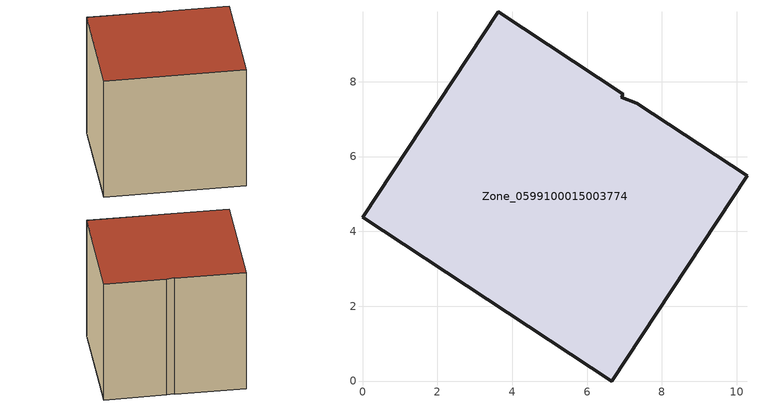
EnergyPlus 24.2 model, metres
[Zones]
Zone_0599100015003774
 floor ground (C_G): 3.62,9.86 6.97,7.66 6.92,7.59 7.33,7.42 10.28,5.48 6.66,0 0,4.38 z0.81
 wall outside (C_F): 10.28,5.48 7.33,7.42 6.92,7.59 6.97,7.66 3.62,9.86 0,4.38 6.66,0 10.28,5.48 z0.81:8.45
 roof outside (C_R): 7.33,7.42 6.92,7.59 6.97,7.66 3.62,9.86 0,4.38 6.66,0 10.28,5.48 z8.45
[BUILDING]
Pand.0599100015003774: North Axis=0; Terrain=City; Loads Convergence Tolerance Value=0.04; Temperature Convergence Tolerance Value=0.4; Solar Distribution=FullExterior; Maximum Number of Warmup Days=25; Minimum Number of Warmup Days=1
[Site:Location]
Rotterdam.The.Hague.AP_ZH_NLD Design_Conditions: Latitude=51.96; Longitude=4.45; Time Zone=1; Elevation=-4.5
[SITE:GROUNDTEMPERATURE:BUILDINGSURFACE]
18, 18, 18, 18, 18, 18, 18, 18, 18, 18, 18, 18
[MATERIAL] Thermal Absorptance=0.9; Solar Absorptance=0.7; Visible Absorptance=0.7
Name | Roughness | Thickness | Conductivity | Density | Specific Heat
G.TC.1965-1974 | MediumSmooth | 0.15 | 0.882353 | 540 | 1210
F.TC.1965-1974 | Rough | 0.3 | 0.697674 | 1920 | 840
R.TC.1965-1974 | MediumRough | 0.2 | 0.232558 | 1500 | 1000
[CONSTRUCTION]
C_G: G.TC.1965-1974
C_F: F.TC.1965-1974
C_R: R.TC.1965-1974
[ZONE]
Zone_0599100015003774: Type=1; Multiplier=1; Ceiling Height=Autocalculate; Volume=Autocalculate; Floor Area=autocalculate; Part of Total Floor Area=Yes
[ZONEINFILTRATION:DESIGNFLOWRATE]
Infil_Zone_0599100015003774: Zone or ZoneList or Space or SpaceList=Zone_0599100015003774; Schedule=AlwaysOn; Design Flow Rate Calculation Method=Flow/Area; Flow Rate per Floor Area=0.003; Constant Term Coefficient=1; Temperature Term Coefficient=0; Velocity Term Coefficient=0; Velocity Squared Term Coefficient=0
[HVACTEMPLATE:ZONE:IDEALLOADSAIRSYSTEM]
Zone_0599100015003774: Maximum Heating Supply Air Temperature=50; Minimum Cooling Supply Air Temperature=13; Maximum Heating Supply Air Humidity Ratio=0.0156; Minimum Cooling Supply Air Humidity Ratio=0.0077; Heating Limit=NoLimit; Cooling Limit=NoLimit; Dehumidification Control Type=ConstantSensibleHeatRatio; Cooling Sensible Heat Ratio=0.7; Dehumidification Setpoint=60; Humidification Control Type=None; Humidification Setpoint=30; Outdoor Air Method=None; Outdoor Air Flow Rate per Person=0.00944; Outdoor Air Flow Rate per Zone Floor Area=0; Outdoor Air Flow Rate per Zone=0; Demand Controlled Ventilation Type=None; Outdoor Air Economizer Type=NoEconomizer; Heat Recovery Type=None; Sensible Heat Recovery Effectiveness=0.7; Latent Heat Recovery Effectiveness=0.65
[ZONECONTROL:THERMOSTAT]
ThermostatControl_Zone_0599100015003774: Zone or ZoneList=Zone_0599100015003774; Control Type Schedule=DualSetpointControlType; Control 1=Thermostat_Zone_0599100015003774; Temperature Difference Between Cutout And Setpoint=0
[THERMOSTATSETPOINT:DUALSETPOINT]
Thermostat_Zone_0599100015003774: Heating Setpoint Temperature Schedule=HeatingSetpoint_Zone_0599100015003774; Cooling Setpoint Temperature Schedule=CoolingSetpoint_Zone_0599100015003774
[SCHEDULE:COMPACT]
HeatingSetpoint_Zone_0599100015003774: Through: 12/31, For: AllDays, Until: 24:00, 21
CoolingSetpoint_Zone_0599100015003774: Through: 12/31, For: AllDays, Until: 24:00, 24
DualSetpointControlType: Through: 12/31, For: AllDays, Until: 24:00, 4
AlwaysOn: Through: 12/31, For: AllDays, Until: 24:00, 1
